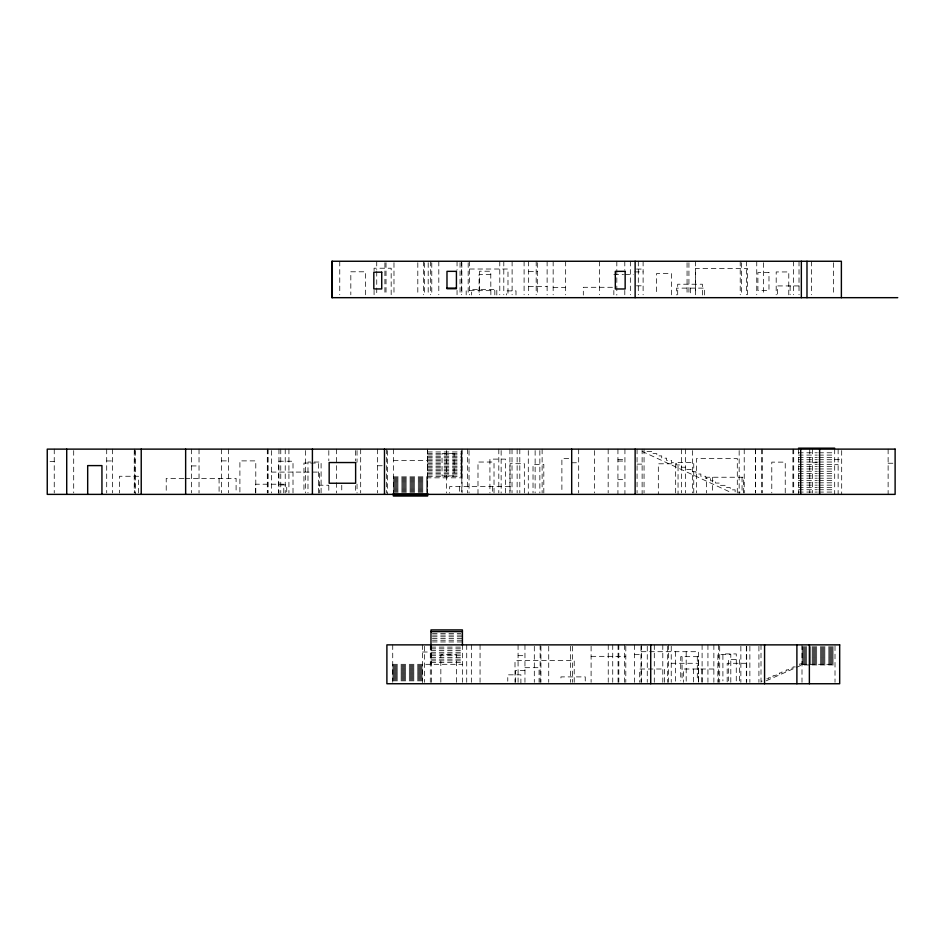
<?xml version="1.0" encoding="UTF-8"?>
<svg xmlns="http://www.w3.org/2000/svg" width="945" height="945" viewBox="0 0 945 945"><rect width="100%" height="100%" fill="white"/><g stroke="black" fill="none" stroke-linecap="round" stroke-linejoin="round"><path stroke-width="0.71" stroke-dasharray="4.72 3.54" d="M427.601 477.827L427.601 450.529L427.601 493.231M766.241 680.802L801.998 664.937L810.609 664.937M469.63 269.018L507.985 269.018L507.985 294.805M636.469 269.065L643.108 269.065M528.657 271.487L537.303 271.487M634.603 271.9L643.108 271.9M490.868 274.582L479.08 274.582L479.08 294.781M613.848 274.629L623.535 274.629M624.917 274.629L633.221 274.629M636.469 285.815L643.108 285.815M799.021 285.933L777.64 285.933L777.64 294.734M528.657 286.406L547.12 286.406M612.454 287.292L583.313 287.292L583.313 295.076M553.156 287.623L565.618 287.623M647.018 451.379L651.92 451.379L651.92 453.647L656.81 453.647L656.81 455.903L661.713 455.903L661.713 458.171L666.603 458.171L666.603 460.439L671.493 460.439L671.493 462.696L676.396 462.696L676.396 464.964L681.286 464.964L681.286 467.22L686.176 467.22L686.176 469.488L691.078 469.488L691.078 471.744L695.969 471.744L695.969 474.012L700.859 474.012L700.859 476.28L705.761 476.28L705.761 478.536L710.652 478.536L710.652 480.804L715.542 480.804L715.542 483.06L720.444 483.06L720.444 485.328L725.335 485.328L725.335 487.585L730.225 487.585L730.225 489.853L735.127 489.853L735.127 492.121L740.018 492.121M427.601 451.958L461.798 451.958M798.501 452.785L817.319 452.785M818.772 452.785L834.695 452.785M427.601 453.399L461.798 453.399M427.601 454.84L461.798 454.84M798.501 455.088L817.319 455.088M818.772 455.088L834.695 455.088M427.601 456.27L461.798 456.27M798.501 457.404L817.319 457.404M818.772 457.404L834.695 457.404M427.601 457.711L461.798 457.711M568.713 458.632L561.885 458.632L561.885 492.947M427.601 459.152L461.798 459.152M617.935 459.424L624.928 459.424M834.695 459.471L841.688 459.471M798.501 459.719L817.319 459.719M818.772 459.719L834.695 459.719M393.404 460.404L427.364 460.404M427.601 460.581L461.798 460.581M221.602 460.888L228.595 460.888M106.702 460.959L112.632 460.959M617.935 461.042L624.928 461.042M50.05 461.373L54.243 461.373M427.601 462.022L461.798 462.022M798.501 462.022L817.319 462.022M818.772 462.022L834.695 462.022M812.641 462.719L819.634 462.719M571.69 462.766L578.683 462.766M888.123 463.239L893.71 463.239M427.601 463.463L461.798 463.463M637.072 464.125L642.127 464.125M798.501 464.338L817.319 464.338M818.772 464.338L834.695 464.338M834.695 464.68L838.132 464.68M427.601 464.893L461.798 464.893M377.492 465.755L382.323 465.755M191.422 465.932L199.029 465.932M427.601 466.334L461.798 466.334M798.501 466.653L817.319 466.653M818.772 466.653L834.695 466.653M427.601 467.775L461.798 467.775M798.501 468.956L817.319 468.956M818.772 468.956L834.695 468.956M427.601 469.204L461.798 469.204M427.601 470.645L461.798 470.645M798.501 471.271L817.319 471.271M818.772 471.271L834.695 471.271M271.369 472.087L319.646 472.087L319.646 492.983M427.601 472.087L461.798 472.087M427.601 473.516L461.798 473.516M798.501 473.575L817.319 473.575M818.772 473.575L834.695 473.575M427.601 474.957L461.798 474.957M798.501 475.89L817.319 475.89M818.772 475.89L834.695 475.89M427.601 476.398L461.798 476.398M393.404 476.871L427.601 476.871M393.404 477.827L461.798 477.827L461.798 450.529L461.798 492.995M798.501 478.205L817.319 478.205M818.772 478.205L834.695 478.205M183.85 478.418L166.225 478.418L166.225 492.924M185.149 478.418L236.096 478.418L236.096 492.924M393.404 478.784L427.601 478.784M393.404 479.753L427.601 479.753M617.935 479.67L624.928 479.67M798.501 480.509L817.319 480.509M818.772 480.509L834.695 480.509M393.404 480.71L427.601 480.71M393.404 481.666L427.601 481.666M393.404 482.623L427.601 482.623M798.501 482.824L817.319 482.824M818.772 482.824L834.695 482.824M393.404 483.58L427.601 483.58M393.404 484.537L427.601 484.537M280.771 484.927L286.725 484.927L286.725 493.03M798.501 485.139L817.319 485.139M818.772 485.139L834.695 485.139M318.359 485.234L328.6 485.234M393.404 485.494L427.601 485.494M393.404 486.451L427.601 486.451M509.91 486.592L449.666 486.592L449.666 493.077M393.404 487.407L427.601 487.407M798.501 487.443L817.319 487.443M818.772 487.443L834.695 487.443M393.404 488.376L427.601 488.376M393.404 489.333L427.601 489.333M798.501 489.758L817.319 489.758M818.772 489.758L834.695 489.758M393.404 490.29L427.601 490.29M393.404 491.246L427.601 491.246M393.404 492.203L427.601 492.203M798.501 492.061L817.319 492.061M818.772 492.061L834.695 492.061M432.408 633.351L460.983 633.351M432.408 635.075L462.412 635.075M432.408 636.788L462.412 636.788M432.408 638.513L462.412 638.513M432.408 640.226L462.412 640.226M432.408 641.95L462.412 641.95M801.998 646.876L810.609 646.876M812.038 646.876L835.014 646.876M430.979 647.112L462.412 647.112M801.998 647.88L810.609 647.88M812.038 647.88L835.014 647.88M430.979 648.825L462.412 648.825M801.998 648.884L810.609 648.884M812.038 648.884L835.014 648.884M801.998 649.888L810.609 649.888M812.038 649.888L835.014 649.888M430.979 650.55L462.412 650.55M801.998 650.892L810.609 650.892M812.038 650.892L835.014 650.892M641.336 651.696L698.639 651.696L698.639 682.278M801.998 651.896L810.609 651.896M812.038 651.896L835.014 651.896M422.545 652.015L430.306 652.015M430.979 652.263L462.412 652.263M801.998 652.9L810.609 652.9M812.038 652.9L835.014 652.9M430.979 653.987L462.412 653.987M801.998 653.905L810.609 653.905M812.038 653.905L835.014 653.905M634.556 654.377L640.993 654.377M801.998 654.909L810.609 654.909M812.038 654.909L835.014 654.909M518.073 655.665L524.959 655.665M430.979 655.712L462.412 655.712M801.998 655.913L810.609 655.913M812.038 655.913L835.014 655.913M591.097 656.338L625.803 656.338M801.998 656.917L810.609 656.917M812.038 656.917L835.014 656.917M430.979 657.425L462.412 657.425M801.998 657.909L810.609 657.909M812.038 657.909L835.014 657.909M801.998 658.913L810.609 658.913M812.038 658.913L835.014 658.913M430.979 659.149L462.412 659.149M801.998 659.917L810.609 659.917M812.038 659.917L835.014 659.917M430.979 660.862L462.412 660.862M801.998 660.921L810.609 660.921M812.038 660.921L835.014 660.921M801.998 661.925L810.609 661.925M812.038 661.925L835.014 661.925M430.979 662.587L462.412 662.587M801.998 662.929L810.609 662.929M812.038 662.929L835.014 662.929M671.233 663.284L698.355 663.284L698.355 682.278M746.314 663.284L727.178 663.284L727.178 682.278M801.998 663.933L810.609 663.933M812.038 663.933L835.014 663.933M801.998 663.945L799.765 663.945L799.765 664.937M392.73 664.311L462.412 664.311M801.998 664.311L835.014 664.311M812.038 664.937L835.014 664.937M392.73 665.28L422.545 665.28M392.73 666.249L422.545 666.249M795.3 666.922L793.068 666.922L793.068 667.902L788.614 668.895L788.614 669.887L786.382 669.887L786.382 670.879L781.917 671.86L781.917 672.852L779.684 672.852L779.684 673.844L777.463 673.844L777.463 674.836L772.998 675.817L772.998 676.809L770.766 676.809L770.766 677.801L768.533 677.801L768.533 678.793L766.312 678.793M392.73 667.217L422.545 667.217M524.959 667.69L539.075 667.69L539.075 682.278M392.73 668.198L422.545 668.198M713.853 669.013L683.448 669.013L683.448 682.266M392.73 669.166L422.545 669.166M392.73 670.135L422.545 670.135M524.959 670.477L515.651 670.477L515.651 682.266M392.73 671.104L422.545 671.104M392.73 672.084L422.545 672.084M392.73 673.053L422.545 673.053M392.73 674.021L422.545 674.021M392.73 674.99L422.545 674.99M392.73 675.97L422.545 675.97M392.73 676.939L422.545 676.939M392.73 677.908L422.545 677.908M392.73 678.876L422.545 678.876M392.73 679.857L422.545 679.857M392.73 680.825L422.545 680.825M642.127 451.379L731.135 492.534M888.123 449.123L888.123 494.377M841.688 450.576L841.688 494.377M838.132 449.123L838.132 494.377M835.014 645.872L835.014 682.302M834.695 449.123L834.695 494.377M833.419 262.722L833.419 294.757M812.641 449.123L812.641 492.936M811.401 261.257L811.401 294.757M809.759 449.123L809.759 492.924M801.998 644.868L801.998 682.302M799.021 261.257L799.021 294.757M798.501 449.123L798.501 494.377M793.705 449.123L793.705 492.924M793.387 261.257L793.387 294.757M792.914 449.123L792.914 492.924M790.114 285.933L790.114 294.734M788.78 294.816L788.78 271.947L776.188 271.947L776.188 294.816M785.236 492.912L785.236 462.129L771.781 462.129L771.781 492.912M763.536 262.722L763.536 294.757M762.143 449.123L762.143 492.924M761.847 449.123L761.847 492.924M761.847 680.766L761.847 681.758M761.008 644.868L761.008 682.302M758.918 646.309L758.918 682.302M756.756 261.257L756.756 294.757M755.646 449.123L755.646 492.924M755.492 449.123L755.492 492.924M749.869 646.309L749.869 682.302M747.448 294.745L747.448 268.415L695.414 268.415L695.414 294.745M746.704 646.309L746.704 682.302M746.597 261.257L746.597 294.757M746.314 646.285L746.314 682.278M744.223 449.123L744.223 492.924M743.691 492.947L743.691 477.237L706.47 477.237L706.47 492.947M742.061 477.237L742.061 492.947M741.53 262.722L741.53 294.757M740.868 646.309L740.868 682.302M740.218 261.257L740.218 294.757M739.392 680.896L739.392 659.61L728.359 659.61L728.359 680.896M739.155 450.576L739.155 494.377M737.301 492.947L737.301 458.502L696.548 458.502L696.548 492.947M736.273 680.896L736.273 653.916L722.901 653.916L722.901 680.896M730.804 682.266L730.804 654.377L717.857 654.377L717.857 682.266M719.7 646.309L719.7 682.302M718.519 644.868L718.519 682.302M713.865 644.868L713.865 682.302M712.376 477.237L712.376 492.947M707.935 644.868L707.935 682.302M704.651 294.946L704.651 288.119L676.62 288.119L676.62 294.946M702.359 294.982L702.359 284.221L677.695 284.221L677.695 294.982M702.1 644.868L702.1 682.302M701.958 669.013L701.958 682.266M698.615 680.884L698.615 656.669L680.743 656.669L680.743 680.884M697.304 656.669L697.304 680.884M695.626 261.257L695.626 294.757M693.748 492.936L693.748 462.625L678.049 462.625L678.049 494.377M693.441 669.013L693.441 682.266M692.378 450.576L692.378 492.924M690.346 288.119L690.346 294.946M688.929 262.722L688.929 294.757M687.062 262.722L687.062 294.757M686.188 651.696L686.188 682.278M685.397 449.123L685.397 492.924M682.066 656.669L682.066 680.884M681.546 449.123L681.546 492.924M675.663 492.924L675.663 463.794L658.322 463.794L658.322 494.377M675.604 651.696L675.604 682.278M671.482 294.828L671.482 273.542L656.562 273.542L656.562 294.828M671.233 646.285L671.233 682.278M668.635 644.868L668.635 682.302M667.678 646.309L667.678 682.302M664.5 682.266L664.5 669.013L639.694 669.013L639.694 682.266M662.799 644.868L662.799 682.302M654.294 644.868L654.294 682.302M647.266 646.309L647.266 682.302M644.053 449.123L644.053 492.924M643.108 261.257L643.108 294.805M642.127 449.123L642.127 494.377M641.336 644.868L641.336 682.302M640.993 646.309L640.993 682.302M638.3 261.257L638.3 294.757M637.072 449.123L637.072 492.936M634.556 644.868L634.556 682.302M630.339 261.257L630.339 294.757M625.803 646.309L625.803 682.302M624.928 449.123L624.928 494.377M624.799 261.257L624.799 269.998M624.799 290.387L624.799 294.757M624.657 644.868L624.657 682.302M618.821 644.868L618.821 682.302M617.935 449.123L617.935 494.377M618.065 644.868L618.065 682.302M616.825 261.257L616.825 295.076M613.848 290.469L613.848 294.793M612.738 644.868L612.738 682.302M608.167 449.123L608.167 492.924M608.237 644.868L608.237 682.302M599.473 261.257L599.473 294.757M594.547 450.576L594.547 492.924M591.097 646.309L591.097 682.302M585.25 681.002L585.25 676.892L560.94 676.892L560.94 681.002M578.683 449.123L578.683 492.936M574.217 682.29L574.217 660.614L515.001 660.614L515.001 682.29M572.528 646.309L572.528 682.302M570.426 646.309L570.426 682.302M565.677 261.257L565.618 294.805M553.156 261.257L553.156 294.805M548.726 646.309L548.726 682.302M547.12 261.257L547.12 294.852M543.812 492.947L543.812 464.42L533.027 464.42L533.027 492.947M542.123 449.123L542.123 492.924M540.93 646.309L540.93 682.302M540.138 644.868L540.138 682.302M539.855 450.576L539.855 492.924M537.303 262.722L537.303 294.757M536.181 261.257L536.181 294.757M535.13 450.576L535.13 492.924M534.303 646.309L534.303 682.302M528.657 261.257L528.657 294.852M528.29 450.576L528.29 494.377M524.959 644.868L524.959 682.302M524.333 492.912L524.333 463.7L510.064 463.7L510.064 494.377M524.097 261.257L524.097 294.757M520.896 683.743L520.896 674.836L507.772 674.836L507.772 681.191M519.809 449.123L519.809 492.924M518.073 644.868L518.073 682.302M517.139 449.123L517.139 492.924M515.994 294.958L515.994 290.895L506.378 290.895L506.378 294.958M512.107 261.257L512.107 294.757M512.025 449.123L512.025 492.924M509.91 449.123L509.91 493.077M505.469 492.912L505.469 459.116L489.923 459.116L489.923 492.912M503.803 261.257L503.803 294.757M501.145 450.564L501.145 493.077M499.787 261.257L499.787 294.757M498.806 449.123L498.806 492.924M496.81 294.982L496.81 289.607L471.661 289.607L471.661 294.982M494.837 294.864L494.837 290.67L466.18 290.67L466.18 294.864M494.022 492.912L494.022 462.034L477.993 462.034L477.993 494.377M492.404 486.592L492.404 493.077M490.868 294.781L490.762 271.215L479.623 271.215L479.623 294.734M480.06 644.868L480.06 682.302M471.342 644.868L471.342 682.302M469.63 261.257L469.63 294.805M469.039 450.576L469.039 492.924M468.177 262.722L468.177 294.757M467.598 449.123L467.598 492.924M466.724 644.868L466.724 682.302M462.412 644.868L462.412 682.302M462.046 449.123L462.046 492.924M461.845 262.722L461.845 294.757M461.632 261.257L461.632 294.757M460.05 262.722L460.05 294.757M459.624 486.592L459.624 493.077M457.049 261.257L457.049 269.998M457.049 290.387L457.049 294.757M456.577 682.29L456.577 654.72L440.842 654.72L440.842 682.29M446.501 450.576L446.501 492.924M438.811 261.257L438.811 294.757M431.782 262.722L431.782 294.757M431.381 644.868L431.381 682.302M430.979 645.388L430.979 664.311M430.672 261.257L430.672 294.757M430.306 644.868L430.306 682.302M428.191 262.722L428.191 294.757M427.364 449.123L427.364 492.959M424.588 262.722L424.588 294.757M424.47 646.309L424.47 682.302M423.584 261.257L423.584 294.757M422.545 644.868L422.545 683.743M417.808 262.722L417.808 294.757M393.982 262.722L393.982 294.757M393.404 449.123L393.404 493.231M392.73 644.868L392.73 682.302M391.171 294.722L391.171 268.215L374.078 268.215L374.078 271.156M387.533 450.576L387.533 494.377M386.41 449.123L386.41 492.924M386.021 262.722L386.021 294.757M384.91 262.722L384.91 294.757M377.492 449.123L377.492 492.947M376.736 261.257L376.736 269.998M376.736 271.451L376.736 294.757M374.078 290.304L374.078 294.722M365.561 294.793L365.561 271.794L350.819 271.794L350.819 294.793M360.683 449.123L360.683 492.924M357.033 450.576L357.033 462.259M357.033 484.159L357.033 492.924M355.474 450.576L355.474 460.794M355.474 485.624L355.474 492.924M341.759 485.234L341.759 493.066M339.763 261.257L339.763 294.757M336.444 449.123L336.444 481.241M336.444 482.694L336.444 492.924M328.813 450.576L328.813 460.794M328.813 485.624L328.813 492.924M321.099 492.912L321.099 462.034L307.976 462.034L307.976 492.912M318.359 493.066L318.382 463.062L303.947 463.062L303.947 492.959M305.412 450.576L305.412 492.924M293.009 492.936L293.009 461.219L278.586 461.219L278.586 492.936M288.922 449.123L288.922 492.924M285.225 449.123L285.225 492.924M283.772 492.924L283.772 484.218L255.599 484.218L255.599 492.924M280.771 449.123L280.771 493.03M278.952 449.123L278.952 494.377M271.369 450.552L271.369 492.983M268.132 449.123L268.132 492.924M267.624 449.123L267.624 492.924M267.305 449.123L267.305 492.924M255.788 492.924L255.788 460.888L239.9 460.888L239.9 494.377M228.595 449.123L228.595 492.924M221.602 449.123L221.602 492.924M219.086 478.418L219.086 492.924M199.029 449.123L199.029 492.959M191.422 449.123L191.422 492.959M138.407 492.983L138.407 476.256L119.483 476.256L119.483 492.983M135.501 450.576L135.501 494.377M134.745 449.123L134.745 492.924M134.237 450.576L134.237 492.924M112.632 449.123L112.632 492.924M106.702 449.123L106.702 492.924M73.698 450.576L73.698 492.924M54.243 449.123L54.243 492.947M768.982 272.609L757.902 272.609L757.902 290.54L768.982 290.54L768.982 272.609M454.108 453.588L442.036 453.588L442.036 475.902L454.108 475.902L454.108 453.588"/><path stroke-width="1.42" d="M446.985 288.095L456.423 288.095M897.75 297.675L331.789 297.675L331.789 261.257L841.381 261.257L841.381 297.675M798.501 448.166L834.695 448.166M393.404 494.117L427.601 494.117M393.404 495.074L427.601 495.074M430.979 631.626L462.412 631.626M819.634 449.123L819.634 494.377M809.369 644.868L809.369 683.743M806.983 261.257L806.983 297.675M801.348 261.257L801.348 297.675M800.698 449.123L800.698 494.377M796.895 644.868L796.895 683.743M764.564 644.868L764.564 683.743M650.727 644.868L650.727 683.743M635.134 261.257L635.134 297.675M635.134 449.123L635.134 494.377M571.69 449.123L571.69 494.377M462.412 645.388L462.412 629.913L430.979 629.913L430.979 645.388M427.601 493.231L427.601 496.03L393.404 496.03L393.404 493.231M384.485 449.123L384.485 494.377M332.297 261.257L332.297 297.675M312.405 449.123L312.405 494.377M185.645 449.123L185.645 494.377M141.23 449.123L141.23 494.377M101.942 494.377L101.942 465.601L87.684 465.601L87.684 494.377M66.717 449.123L66.717 494.377M456.423 271.345L446.985 271.345L446.985 288.733L456.423 288.733L456.423 271.345M625.153 271.357L615.313 271.357L615.313 288.981L625.153 288.981L625.153 271.357M381.733 272.184L373.818 272.184L373.818 288.934L381.733 288.934L381.733 272.184M895.116 449.123L47.25 449.123L47.25 494.377L895.116 494.377L895.116 449.123M355.627 462.542L329.167 462.542L329.167 483.238L355.627 483.238L355.627 462.542M839.68 644.868L386.895 644.868L386.895 683.743L839.68 683.743L839.68 644.868"/></g></svg>
